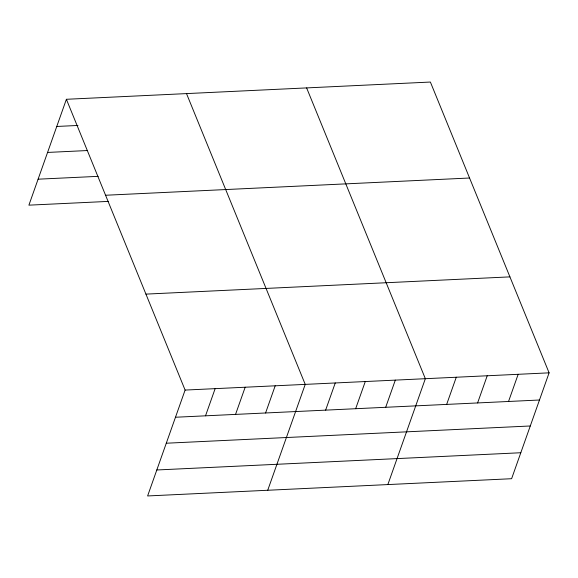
<?xml version="1.0" encoding="UTF-8"?>
<svg xmlns="http://www.w3.org/2000/svg" width="578" height="578" viewBox="0 0 578 578"><rect width="100%" height="100%" fill="white"/><g stroke="black" fill="none" stroke-linecap="round" stroke-linejoin="round"><path stroke-width="0.87" d="M66.391 99.286L185.105 390.071L147.614 495.953L511.609 478.714L549.1 372.839L430.386 82.047L66.391 99.286L28.9 205.161L108.389 201.397M205.515 415.82L215.139 388.654M235.542 414.404L245.166 387.231M265.577 412.981L275.193 385.808M267.73 490.26L305.227 384.384L186.513 93.6M325.631 410.134L335.254 382.961M355.658 408.711L365.282 381.545M385.692 407.295L395.316 380.122M387.852 484.574L425.343 378.698L306.629 87.914M446.657 404.405L456.28 377.232M477.601 402.938L487.218 375.765M508.539 401.472L518.163 374.306M56.774 126.459L77.965 125.455M47.577 152.433L87.321 150.547M38.097 179.187L98.159 176.348M105.572 195.248L469.56 178.01M145.931 294.115L509.926 276.876M185.105 390.071L549.1 372.839M175.488 417.244L539.476 400.012M166.291 443.218L530.279 425.979M156.811 469.979L520.807 452.74"/></g></svg>
